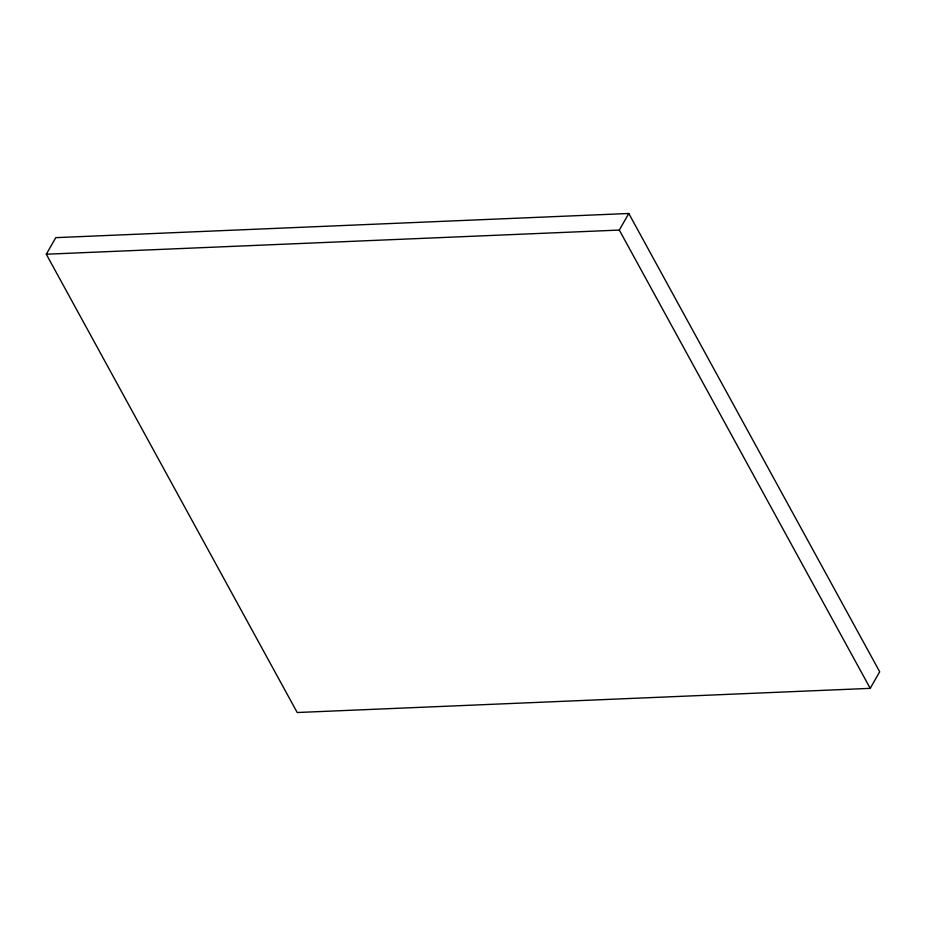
<?xml version="1.0" encoding="UTF-8"?>
<svg xmlns="http://www.w3.org/2000/svg" width="926" height="926" viewBox="0 0 926 926"><rect width="100%" height="100%" fill="white"/><g stroke="black" fill="none" stroke-linecap="round" stroke-linejoin="round"><path stroke-width="1.39" d="M46.3 254.222L55.78 237.646L628.789 213.478L879.7 671.778L870.22 688.354L297.211 712.522L46.3 254.222L619.309 230.065L628.789 213.478M619.309 230.065L870.22 688.354"/></g></svg>
